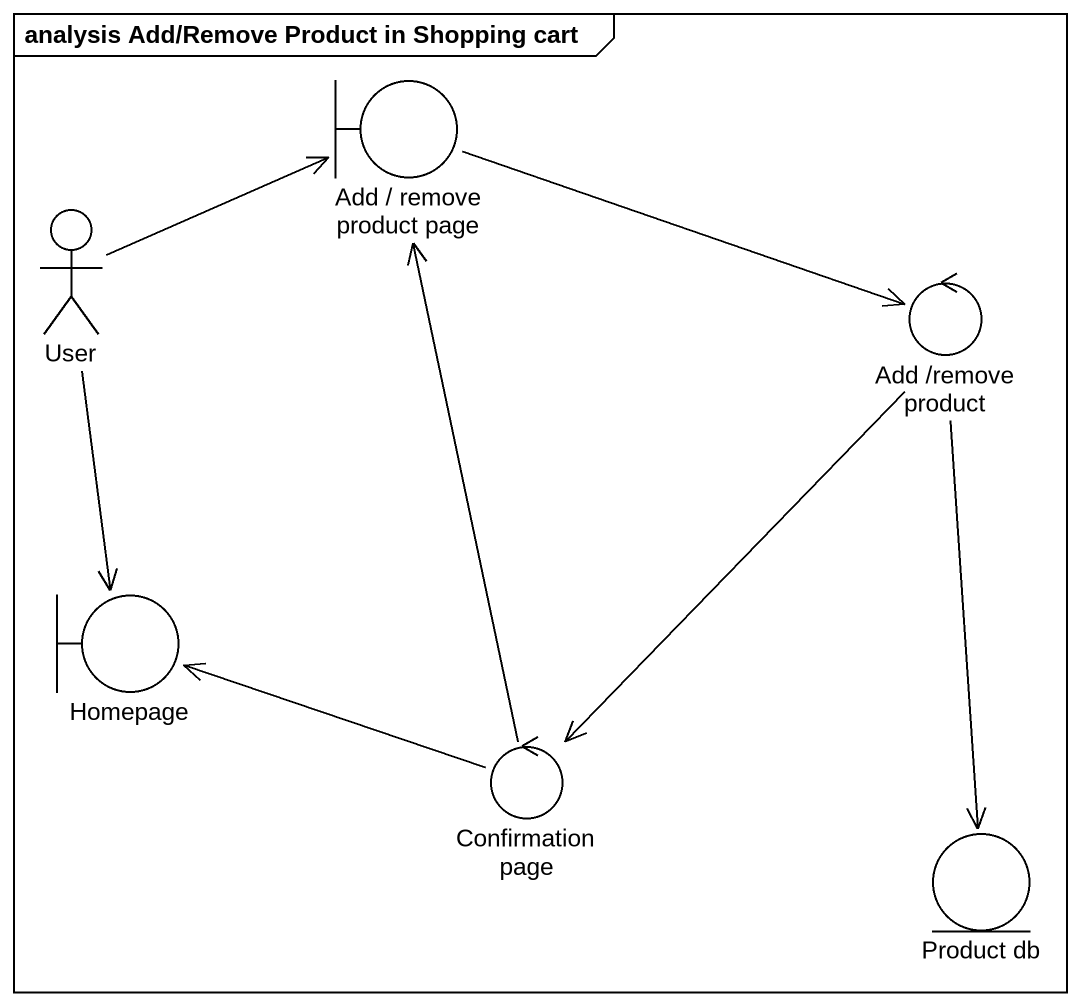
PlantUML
@startuml
mainframe analysis Add/Remove Product in Shopping cart
boundary "Add / remove product page" as Add_remove_product_page
actor User
control "Add /remove product" as Add_remove_product
boundary Homepage
control "Confirmation page" as Confirmation_page
entity "Product db" as Product_db
Add_remove_product_page -right-> Add_remove_product
User -right-> Add_remove_product_page
User --> Homepage
Add_remove_product --> Confirmation_page
Add_remove_product --> Product_db
Confirmation_page -up-> Add_remove_product_page
Confirmation_page -left-> Homepage
@enduml
